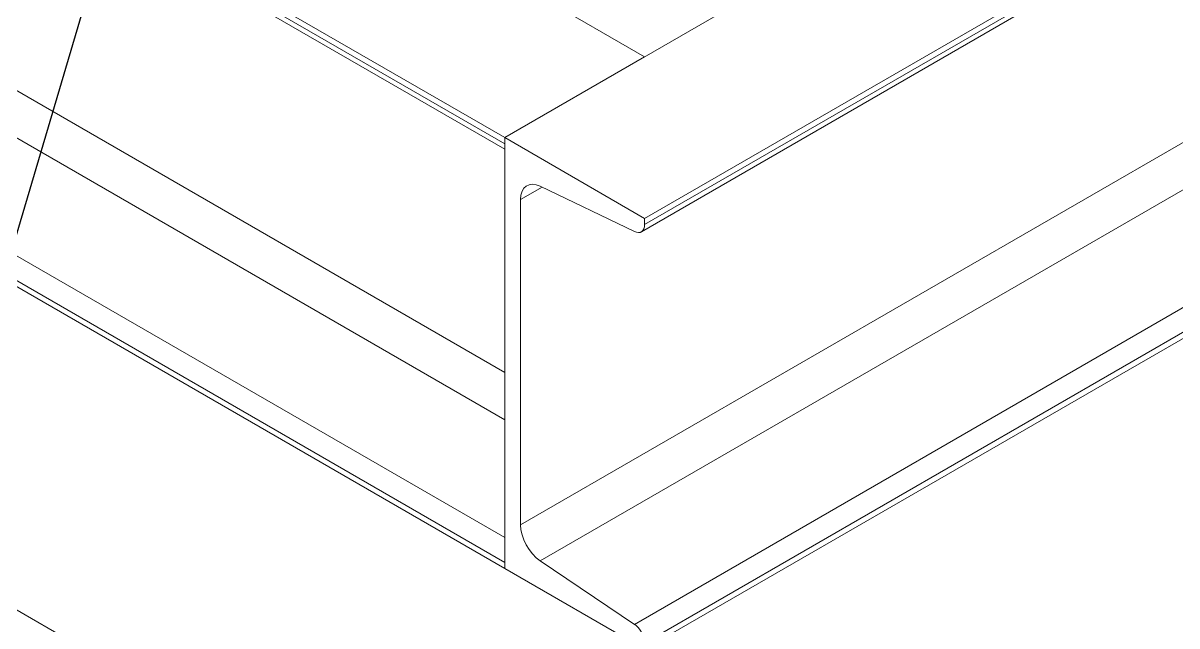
# Model space of a CAD drawing. Header units: millimetres. Extents: x -2122 to 22797, y 3569 to 89276.
# Drawn here: x 6382.8 to 6820.2, y 80313.7 to 80542.2 of the extents above; entities that cross this region are included whole.
import ezdxf

# ---------------------------------------------------------------- set-up
doc = ezdxf.new("R2010")
doc.units = ezdxf.units.MM
doc.header["$LTSCALE"] = 20
doc.layers.add('IA-TEXT', color=2, linetype='Continuous')
doc.layers.add('IA-TRAZ', color=8, linetype='Continuous', lineweight=5)
doc.styles.add('ING-AMB', font='romans.shx', dxfattribs={"width": 0.75, "oblique": 15})
doc.dimstyles.new('ING-AMB 16', dxfattribs={"dimscale": 16, "dimtxt": 3, "dimasz": 2.5, "dimexe": 1, "dimexo": 1, "dimgap": 1, "dimtad": 1, "dimdec": 0, "dimzin": 0, "dimdsep": 46, "dimtxsty": 'ING-AMB', "dimcen": 0.1, "dimclrd": 7, "dimclre": 7, "dimclrt": 2, "dimadec": 0, "dimazin": 0, "dimtfac": 1, "dimtdec": 0, "dimtmove": 0, "dimatfit": 0, "dimfxl": 1.25, "dimtfill": 1, "dimtolj": 1, "dimtzin": 0, "dimarcsym": 1})

# ---------------------------------------------------------------- blocks, each defined once
blk = doc.blocks.new('A$C6cb7b9ed')
at = {"color": 0, "linetype": 'Continuous', "lineweight": 0, "extrusion": (2.77556e-16, 0.816497, 0.57735)}
for p, q in [((195.73, 5683.54), (-1851.35, 4501.66)), ((194.48, 5678.46), (-1852.59, 4496.58)), ((195.73, 5681.21), (-1851.35, 4499.33)), ((148.7, 5567.39), (-1898.37, 4385.51)), ((156.16, 5553.73), (-1890.92, 4371.85)), ((191.84, 5529.69), (-1855.24, 4347.81)), ((195.73, 5522.57), (-1851.35, 4340.69)), ((195.73, 5520.24), (-1851.35, 4338.36)), ((-497.42, 5344.58), (-1904.38, 4532.28)), ((-2523.1, 4950.73), (-1851.35, 4562.9)), ((-2576.13, 4920.11), (-1904.38, 4532.28)), ((-2576.13, 4917.78), (-1904.38, 4529.95)), ((-2574.89, 4915.04), (-1904.38, 4527.92)), ((-2529.11, 4803.97), (-1904.38, 4443.28)), ((-2536.57, 4790.3), (-1904.38, 4425.31)), ((-2841.3, 4787.43), (-1851.35, 4215.88)), ((-2572.24, 4766.27), (-1904.38, 4380.68)), ((-2576.13, 4759.14), (-1904.38, 4371.31)), ((-2576.13, 4756.81), (-1904.38, 4368.98)), ((-1851.35, 4562.9), (-1904.38, 4532.28)), ((-1904.38, 4532.28), (-1904.38, 4529.95)), ((-1851.35, 4501.66), (-1904.38, 4532.28)), ((-1904.38, 4532.28), (-1904.38, 4368.98)), ((-1890.92, 4513.86), (-1855.24, 4496.69)), ((-1890.21, 4513.52), (-1898.37, 4508.8)), ((-1898.37, 4385.51), (-1898.37, 4508.8)), ((-1851.35, 4499.33), (-1851.35, 4501.66)), ((-1904.38, 4371.31), (-1904.38, 4368.98)), ((-1855.24, 4347.81), (-1890.92, 4371.85)), ((-1904.38, 4368.98), (-1851.35, 4338.36))]:
    blk.add_line(p, q, dxfattribs=at)
at = {"color": 0, "linetype": 'Continuous', "lineweight": 0, "extrusion": (3.69184e-17, 2.13611e-16, -1)}
blk.add_ellipse((-1890.24, 4504.11), major_axis=(-5.75, 9.96), ratio=0.57735, start_param=-0.785398, end_param=0.70216, dxfattribs=at)
at = {"color": 0, "linetype": 'Continuous', "lineweight": 0}
for centre, major_axis, start_param, end_param in [((-1855.59, 4501.78), (3, -5.2), -0.70216, 0.785398), ((-1855.59, 4343.14), (-3, 5.2), -2.356194, -0.868637)]:
    blk.add_ellipse(centre, major_axis=major_axis, ratio=0.57735, start_param=start_param, end_param=end_param, dxfattribs=at)
at = {"color": 0, "linetype": 'Continuous', "lineweight": 0, "extrusion": (1.97741e-16, 4.34659e-16, -1)}
blk.add_ellipse((-1890.24, 4380.82), major_axis=(-5.75, 9.96), ratio=0.57735, start_param=-2.272956, end_param=-0.785398, dxfattribs=at)

msp = doc.modelspace()

# ---------------------------------------------------------------- block references
at = {"layer": 'IA-TRAZ'}
msp.add_blockref('A$C6cb7b9ed', (8469.77, 75966.46, 10192.11), dxfattribs=at)

# ---------------------------------------------------------------- leaders
at = {"layer": 'IA-TEXT'}
msp.add_leader([(6535.26, 80985.74), (6364.14, 80407.64), (6327.96, 80407.64)], dimstyle='ING-AMB 16', override={"dimgap": 1, "dimtad": 0}, dxfattribs=at)

doc.saveas('drawing.dxf')
